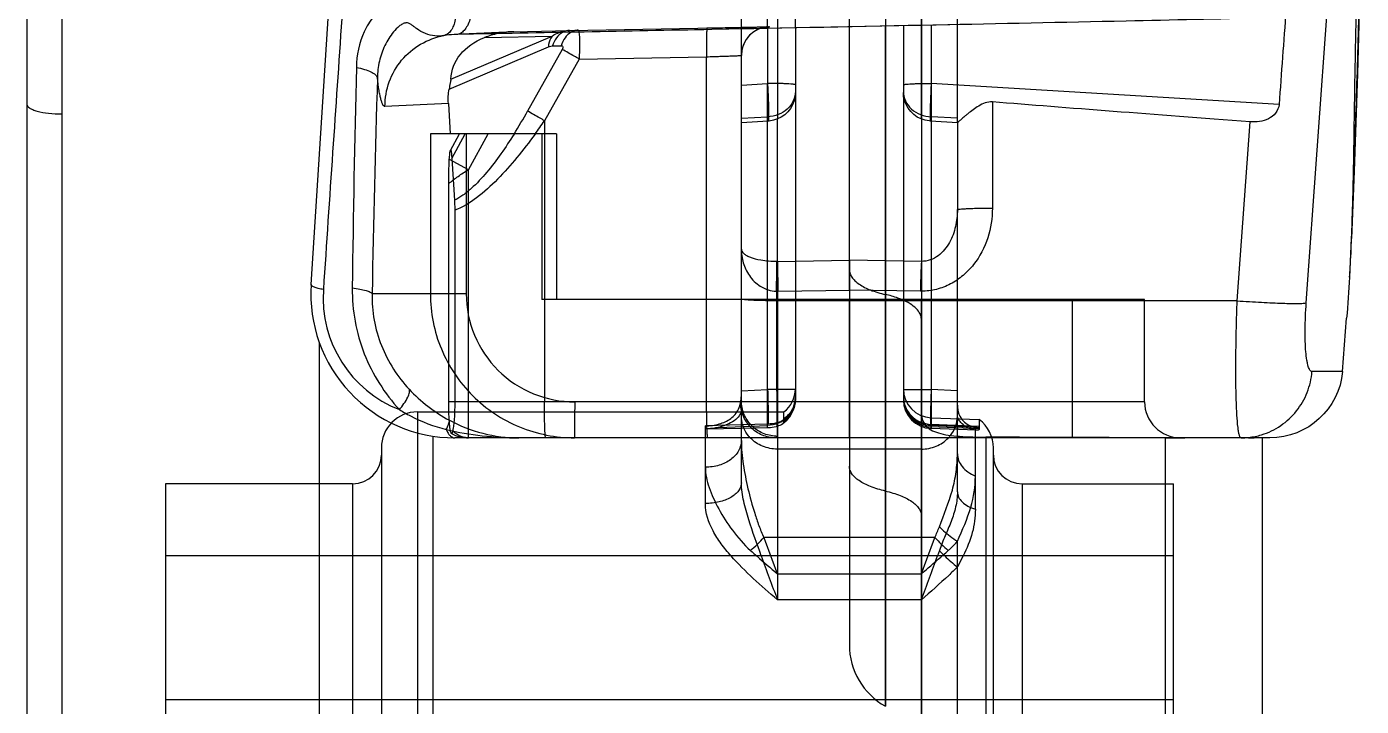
# Model space of a CAD drawing. Header units: millimetres. Extents: x 28656 to 29764, y -21384 to -20601.
# Drawn here: x 28886.02 to 28904.93, y -20864.31 to -20854.68 of the extents above; entities that cross this region are included whole.
import ezdxf

# ---------------------------------------------------------------- set-up
doc = ezdxf.new("R2010")
doc.units = ezdxf.units.MM
doc.header["$LTSCALE"] = 8
doc.layers.add('Cav-cor', color=30, linetype='Continuous')
doc.layers.add('dim', color=3, linetype='Continuous', lineweight=15)

# ---------------------------------------------------------------- blocks, each defined once
blk = doc.blocks.new('20160903.083130')
at = {"layer": 'Cav-cor', "color": 241}
for p, q in [((-3.2804, 16.7373), (-3.2804, 26.0334)), ((-3.4054, 25.9082), (-3.4054, 16.8625)), ((-0.4919, 19.723), (-0.4919, 24.5536)), ((-0.2369, 20.3292), (-0.2369, 23.4378)), ((-0.1094, 20.3161), (-0.1094, 23.0304)), ((-0.8744, 20.5544), (-0.8744, 22.7764)), ((-0.7816, 20.65), (-0.7816, 22.6751)), ((-0.6832, 20.652), (-0.6832, 22.6725)), ((1.1262, 19.6778), (1.2783, 21.7935)), ((-0.7469, 21.6635), (-0.7469, 20.3292)), ((-2.3983, 19.7429), (-2.3149, 21.0361)), ((-0.3644, 20.7708), (-0.3644, 18.2492)), ((-0.1364, 20.6629), (-1.8833, 20.6288)), ((-0.7888, 20.6558), (-0.781, 20.656)), ((-0.781, 20.656), (-0.7786, 20.6561)), ((-0.7781, 20.6561), (-0.7793, 20.656)), ((-0.7742, 20.6563), (-0.7742, 20.6564)), ((-0.3644, 19.7072), (-0.3644, 20.6583)), ((-0.3007, 20.6596), (-0.3007, 20.4237)), ((-0.2022, 20.6616), (-0.2022, 20.4553)), ((-1.9035, 20.4698), (-1.5442, 20.6232)), ((-1.6797, 20.6385), (-1.8918, 20.6285)), ((-1.8835, 20.6288), (-1.8918, 20.6285)), ((-1.7846, 20.6175), (-1.5442, 20.6232)), ((-1.6809, 20.6384), (-1.688, 20.6382)), ((-1.6809, 20.6384), (-1.4825, 20.6431)), ((-1.4832, 20.6431), (-0.8341, 20.6548)), ((-0.8341, 20.6548), (-0.7888, 20.6558)), ((-0.7816, 20.65), (-0.7816, 20.4553)), ((-0.6832, 20.652), (-0.6832, 20.4237)), ((-1.9096, 20.4351), (-1.5579, 20.5853)), ((-1.5087, 20.5759), (-1.6313, 20.3573)), ((-1.5434, 20.5879), (-1.5129, 20.5885)), ((-1.4494, 20.5417), (-1.5719, 20.3233)), ((-1.4494, 20.5417), (-0.9975, 20.5498)), ((-0.9975, 19.6897), (-0.9975, 20.5498)), ((-0.8744, 19.6897), (-0.8744, 20.5543)), ((-0.8744, 20.4497), (-0.7816, 20.4553)), ((-0.7816, 19.2436), (-0.7816, 20.4553)), ((-0.6832, 20.4237), (-0.6832, 19.3348)), ((-0.3007, 20.4237), (-0.3007, 19.3348)), ((1.03, 20.3809), (-0.2022, 20.4553)), ((-0.2022, 20.4553), (-0.2022, 19.2385)), ((-1.9122, 20.3843), (-2.1367, 20.3736)), ((-1.9122, 20.3843), (-1.9053, 20.2762)), ((0.0147, 20.3899), (0.0147, 20.0139)), ((-0.8744, 20.3317), (-0.7816, 20.3373)), ((-0.7469, 19.8251), (-0.7469, 20.3292)), ((-0.2369, 20.3292), (-0.2369, 19.6897)), ((-0.1094, 20.3317), (-0.2022, 20.3373)), ((-1.5719, 20.3233), (-1.5719, 20.2762)), ((-0.779, 20.3219), (-0.8743, 20.3161)), ((-0.1093, 20.3161), (-0.2048, 20.3219)), ((-0.1094, 20.3161), (-0.1094, 20.0078)), ((0.8816, 19.6854), (0.9272, 20.3192)), ((-1.5286, 20.2762), (-1.9759, 20.2762)), ((-1.9759, 20.2762), (-1.9759, 19.7101)), ((-1.9051, 20.2173), (-1.8728, 20.2766)), ((-1.8998, 20.1891), (-1.8524, 20.2762)), ((-1.8489, 20.2762), (-1.8489, 19.7101)), ((-1.8404, 20.1495), (-1.7714, 20.2762)), ((-1.5814, 20.2762), (-1.5814, 19.6897)), ((-1.5719, 20.2762), (-1.5719, 19.3276)), ((-1.5286, 20.2762), (-1.5286, 19.6897)), ((-1.8405, 20.1492), (-1.9086, 20.1863)), ((-1.8998, 20.1891), (-1.8904, 20.0413)), ((-1.8405, 19.2001), (-1.8404, 20.1495)), ((-1.9108, 19.3276), (-1.9108, 20.1006)), ((1.2917, 20.0777), (1.286, 19.9231)), ((-1.8895, 20.006), (-1.8895, 19.3276)), ((-0.1094, 19.0089), (-0.1094, 20.0078)), ((1.2853, 19.907), (1.2799, 19.7686)), ((1.286, 19.9231), (1.2853, 19.907)), ((1.2869, 19.9066), (1.2875, 19.9228)), ((-0.7469, 19.8251), (-0.4919, 19.8289)), ((-0.7469, 19.8251), (-0.7469, 18.6267)), ((-0.2369, 19.8251), (-0.4919, 19.8289)), ((-0.4919, 19.8289), (-0.4919, 19.723)), ((-0.7503, 19.7193), (-0.7503, 19.6897)), ((-0.7503, 19.7193), (-0.7436, 19.7193)), ((-0.7436, 19.7193), (-0.4919, 19.723)), ((-0.2403, 19.7193), (-0.4919, 19.723)), ((-0.4919, 19.723), (-0.4919, 19.6897)), ((-0.2369, 19.7193), (-0.2403, 19.7193)), ((-1.8489, 19.7101), (-2.182, 19.7101)), ((0.5536, 19.6897), (-1.5814, 19.6897)), ((-0.9975, 19.3276), (-0.9975, 19.6897)), ((-0.8744, 19.0408), (-0.8744, 19.6897)), ((-0.7503, 19.6897), (-0.7503, 19.6854)), ((0.5536, 19.6854), (-0.7503, 19.6854)), ((-0.4919, 19.6897), (-0.4919, 18.4671)), ((-0.4919, 19.2001), (-0.4919, 19.6854)), ((-0.3644, 19.7078), (-0.3644, 19.0115)), ((-0.3644, 19.689), (-0.3644, 19.7072)), ((-0.3644, 19.1996), (-0.3644, 19.689)), ((-0.2369, 17.4947), (-0.2369, 19.6897)), ((0.2986, 19.2001), (0.2986, 19.6897)), ((0.5536, 19.3276), (0.5536, 19.6897)), ((0.8816, 19.6854), (0.5536, 19.6854)), ((1.2544, 19.4352), (1.2693, 19.6235)), ((-2.3684, 16.9988), (-2.3684, 19.5352)), ((1.2544, 19.4352), (1.1466, 19.4352)), ((-0.8744, 19.367), (-0.7816, 19.3711)), ((-0.6832, 19.3711), (-0.7816, 19.3711)), ((-0.3007, 19.3711), (-0.2022, 19.3711)), ((-0.1094, 19.367), (-0.2022, 19.3711)), ((-2.0219, 19.2919), (-0.7237, 19.2919)), ((-2.0219, 19.2919), (-2.0219, 17.7619)), ((-1.4642, 19.3276), (-1.9108, 19.3276)), ((0.5536, 19.3276), (-1.4642, 19.3276)), ((-0.7237, 19.2581), (-0.7237, 19.2919)), ((-0.8744, 19.246), (-1.0019, 19.2422)), ((-1.0019, 18.9674), (-1.0019, 19.2422)), ((-0.9543, 19.2372), (-0.7816, 19.2436)), ((-0.7798, 19.2488), (-0.8744, 19.246)), ((-0.7814, 19.2364), (-0.7816, 19.2436)), ((-0.2033, 19.2438), (-0.2022, 19.2478)), ((-0.0391, 19.2363), (-0.2033, 19.2438)), ((-0.2025, 19.2329), (-0.2022, 19.2436)), ((-0.2022, 19.2385), (-0.2025, 19.2329)), ((-0.2022, 19.2713), (-0.0316, 19.2654)), ((-0.0316, 19.2403), (-0.2022, 19.2478)), ((-0.0791, 19.2391), (-0.2022, 19.2436)), ((-0.0316, 19.2322), (-0.2022, 19.2385)), ((-0.0316, 19.2654), (-0.0316, 19.2322)), ((-1.9669, 19.206), (-1.9669, 17.76)), ((0.9971, 19.2001), (-1.8893, 19.2001)), ((-1.0019, 19.2315), (-0.8744, 19.2343)), ((-0.8744, 19.2343), (-0.7814, 19.2364)), ((-0.3644, 18.7809), (-0.3644, 19.1996)), ((-0.0417, 19.2269), (-0.2025, 19.2329)), ((-0.0457, 19.2371), (-0.0391, 19.2363)), ((-0.0457, 18.9469), (-0.0457, 19.2371)), ((-0.0418, 19.2269), (-0.0457, 19.2272)), ((-0.0087, 19.2025), (-0.0087, 16.9039)), ((0.6273, 16.9595), (0.6273, 19.2002)), ((0.6273, 19.2002), (0.6812, 19.2001)), ((0.6812, 19.2001), (0.696, 19.2001)), ((0.9696, 19.2001), (0.9696, 19.2008)), ((0.9696, 19.2001), (0.9696, 17.9076)), ((-2.1494, 19.1644), (-2.1494, 17.8894)), ((-0.2369, 19.16), (-0.7469, 19.16)), ((0.0181, 17.8894), (0.0181, 19.1644)), ((-2.2514, 19.0369), (-2.9144, 19.0369)), ((-2.9144, 19.0368), (-2.9144, 18.0169)), ((-2.2514, 19.0369), (-2.2514, 18.0169)), ((-0.3644, 19.0115), (-0.3644, 18.2492)), ((-0.3644, 18.7812), (-0.3644, 19.0115)), ((0.1201, 19.0369), (0.6556, 19.0369)), ((0.1201, 19.0369), (0.1201, 18.0169)), ((0.6556, 18.0169), (0.6556, 19.0368)), ((-0.1892, 18.8468), (-0.7946, 18.8468)), ((-0.1094, 17.7619), (-0.1094, 18.8337)), ((0.6556, 18.7819), (-2.9144, 18.7819)), ((-0.3644, 18.2711), (-0.3644, 18.7812)), ((-0.3644, 18.2716), (-0.3644, 18.7809)), ((-0.1732, 18.8012), (-0.1801, 18.7818)), ((-0.0892, 18.7822), (-0.1094, 18.7426)), ((-0.7469, 18.7188), (-0.2369, 18.7188)), ((-0.2369, 18.6267), (-0.7469, 18.6267)), ((0.6556, 18.2719), (-2.9144, 18.2719)), ((-0.3644, 18.2492), (-0.3644, 18.2716)), ((-0.3644, 18.2492), (-0.3644, 18.2711))]:
    blk.add_line(p, q, dxfattribs=at)
for points in [[(1.3214, 20.8667), (1.3208, 20.862), (1.3191, 20.8454), (1.3177, 20.8286), (1.3167, 20.8122), (1.316, 20.7963), (1.3073, 20.4891)], [(-0.7793, 20.656), (-0.7806, 20.6559), (-0.7824, 20.6558), (-0.7848, 20.6555), (-0.7877, 20.6551), (-0.7908, 20.6546), (-0.7941, 20.6539), (-0.7976, 20.6531), (-0.8012, 20.6521), (-0.8048, 20.651), (-0.8085, 20.6497), (-0.809, 20.6495)], [(-0.7786, 20.6561), (-0.7781, 20.6561), (-0.7781, 20.6561)], [(-0.809, 20.6495), (-0.8121, 20.6482), (-0.8158, 20.6466), (-0.8195, 20.6448), (-0.8232, 20.6427), (-0.827, 20.6405), (-0.8307, 20.638), (-0.8344, 20.6353), (-0.8381, 20.6323), (-0.8418, 20.6291), (-0.8454, 20.6256), (-0.8488, 20.6219), (-0.8522, 20.6179), (-0.8553, 20.6137), (-0.8584, 20.6092), (-0.8612, 20.6045), (-0.8638, 20.5995), (-0.8662, 20.5943), (-0.8684, 20.5889), (-0.8702, 20.5833), (-0.8717, 20.5775), (-0.873, 20.5714), (-0.8738, 20.5652), (-0.8743, 20.5589), (-0.8744, 20.5543)], [(1.3073, 20.4891), (1.2958, 20.1447), (1.2869, 19.9066)], [(-0.6832, 20.4237), (-0.6843, 20.4087), (-0.6876, 20.394), (-0.693, 20.3799), (-0.7005, 20.3668), (-0.7098, 20.355), (-0.7207, 20.3446), (-0.733, 20.336), (-0.7465, 20.3293), (-0.7608, 20.3246), (-0.7757, 20.3221), (-0.779, 20.3219)], [(-0.2048, 20.3219), (-0.2088, 20.3222), (-0.2236, 20.3248), (-0.2378, 20.3295), (-0.2512, 20.3363), (-0.2635, 20.3449), (-0.2743, 20.3553), (-0.2835, 20.3671), (-0.2909, 20.3801), (-0.2963, 20.3941), (-0.2996, 20.4087), (-0.3007, 20.4237)]]:
    blk.add_lwpolyline(points, dxfattribs=at)
for centre, radius, start, end in [((-0.7724, 20.5543), 0.102, 90.9999, 179.9999), ((-1.8774, 20.3267), 0.3021, 92.7217, 99.5567), ((-1.6728, 20.3324), 0.3063, 102.0483, 111.3969), ((-1.6736, 20.3356), 0.303, 92.716, 102.0227), ((56.4988, 19.0351), 58.7553, 178.559922, 179.321617), ((50.2458, 18.8103), 52.4355, 178.18104, 179.01675), ((-3.3598, 21.3249), 1.9809, 328.0262, 330.7613), ((-3.2754, 21.4814), 2.0598, 324.1764, 325.7912), ((-1.8893, 19.7101), 0.51, 176.31, 270), ((-1.9303, 19.6961), 0.4255, 176.0782, 248.5908), ((-1.6457, 19.7514), 0.555, 223.0374, 241.769), ((-0.7852, 19.3348), 0.102, 301.3526, 0), ((-0.7852, 19.3457), 0.102, 303.1218, 0), ((-0.7852, 19.3733), 0.102, 307.0399, 359.9997), ((-0.7749, 19.3359), 0.0918, 359.3181, 359.9998), ((-0.1987, 19.3733), 0.102, 180.0003, 268), ((-0.1987, 19.3457), 0.102, 180, 267.42), ((-0.1987, 19.3348), 0.102, 180, 267.8695), ((-2.0219, 19.1644), 0.1275, 90, 180.0001), ((0.6811, 19.3276), 0.1275, 180, 270), ((-0.7644, 19.2774), 0.1101, 196.7598, 203.0392), ((-0.7299, 19.2581), 0.00622, 353.0575, 359.9791), ((-0.1987, 19.3448), 0.1064, 248.8137, 268.0551), ((-0.1094, 19.1644), 0.1275, 359.9999, 52.4044), ((-1.663, 20.3393), 1.1392, 256.9935, 270.0007), ((-1.8405, 19.3276), 0.1275, 241.5744, 269.9997), ((-0.785, 19.3895), 0.1532, 271.3546, 272.4612), ((-0.7469, 19.3321), 0.1265, 267.7043, 269.7798), ((-0.2275, 19.2825), 0.1196, 315.9004, 321.3423), ((0.8953, 19.4484), 0.2484, 270.0126, 276.1443), ((0.895, 19.4509), 0.2509, 276.1391, 286.8974), ((-2.2514, 19.1389), 0.102, 270, 359.997), ((0.1201, 19.1389), 0.102, 180.003, 270), ((-1.1398, 19.1593), 0.4656, 309.7048, 317.8424), ((13.5361, 24.116), 15.2687, 200.18763, 200.70018), ((-14.3386, 24.0484), 15.0752, 339.29653, 339.81566), ((0.1559, 19.1593), 0.4656, 222.1581, 230.2956), ((29.6262, 29.8292), 32.3732, 199.95312, 200.24555), ((-23.192, 27.1145), 24.474, 339.70774, 340.09455), ((0.2416, 19.1899), 0.5686, 225.8669, 231.8829), ((-0.2419, 18.4671), 0.25, 180, 240.6594)]:
    blk.add_arc(centre, radius, start, end, dxfattribs=at)
at = {"layer": 'Cav-cor', "color": 241, "extrusion": (0, 0, -1)}
for centre, major_axis, ratio, start_param, end_param in [((27.9572, 396.4371), (29.2023, 406.3681), 0.000625, 2.750693, 2.752862), ((-1.5627, 20.3889), (-0.3308, 0.1279), 0.649943, 6.075889, 6.899616), ((-1.6264, 20.3858), (-0.2817, 0.0573), 0.879184, 6.049873, 6.250743), ((13.3594, 19.6299), (-14.6056, 0.8886), 0.008704, 5.73011, 5.86407), ((0.9593, 19.6235), (0.1621, 1.9998), 0.154, 1.485718, 1.558316), ((0.9971, 19.4551), (-0.258, 0), 0.988202, 3.219609, 4.712389), ((0.8027, 19.7101), (-8.3264, 0), 0.061251, 4.733461, 4.809995)]:
    blk.add_ellipse(centre, major_axis=major_axis, ratio=ratio, start_param=start_param, end_param=end_param, dxfattribs=at)
at = {"layer": 'Cav-cor', "color": 241}
for points, knots in [([(1.2875, 19.9228), (1.2903, 19.9976), (1.2941, 20.1466), (1.2972, 20.3691), (1.3009, 20.5888), (1.3045, 20.7344), (1.3062, 20.8065)], [0, 0, 0, 0, 0.254005, 0.505957, 0.754986, 1, 1, 1, 1]), ([(-1.8943, 20.7896), (-1.9147, 20.7863), (-1.9558, 20.7805), (-2.0074, 20.7739), (-2.0485, 20.7678), (-2.0788, 20.761), (-2.1075, 20.7496), (-2.1425, 20.7286), (-2.18, 20.6926), (-2.2239, 20.6199), (-2.2369, 20.5549), (-2.238, 20.5117)], [0, 0, 0, 0, 0.124076, 0.248857, 0.31125, 0.373209, 0.434475, 0.49534, 0.617106, 0.74127, 1, 1, 1, 1]), ([(-1.8943, 20.7896), (-1.8889, 20.7716), (-1.8825, 20.7354), (-1.8843, 20.6909), (-1.8928, 20.6604), (-1.9016, 20.6428), (-1.9132, 20.6301), (-1.9229, 20.6256), (-1.9276, 20.6246)], [0, 0, 0, 0, 0.31049, 0.599062, 0.723263, 0.830137, 0.920631, 1, 1, 1, 1]), ([(-1.8289, 20.7954), (-1.8273, 20.7857), (-1.8252, 20.7661), (-1.8253, 20.7367), (-1.8285, 20.7083), (-1.8348, 20.6825), (-1.8437, 20.6605), (-1.8549, 20.6434), (-1.8681, 20.6319), (-1.8785, 20.6289), (-1.8833, 20.6288)], [0, 0, 0, 0, 0.154512, 0.311368, 0.463307, 0.6044, 0.729686, 0.836079, 0.924214, 1, 1, 1, 1]), ([(1.314, 20.7828), (1.3112, 20.6659), (1.3041, 20.4308), (1.296, 20.1958), (1.2917, 20.0777)], [0, 0, 0, 0, 0.497526, 1, 1, 1, 1]), ([(-2.2896, 20.6852), (-2.3003, 20.5273), (-2.3223, 20.2073), (-2.3439, 19.8873), (-2.3548, 19.7252)], [0, 0, 0, 0, 0.493449, 1, 1, 1, 1]), ([(-1.9276, 20.6246), (-1.9382, 20.623), (-1.9604, 20.6224), (-1.9942, 20.6304), (-2.0179, 20.6439), (-2.0332, 20.6556), (-2.0402, 20.6609), (-2.0461, 20.6652), (-2.0509, 20.6682), (-2.0564, 20.6702), (-2.0648, 20.6701), (-2.0753, 20.6659), (-2.0902, 20.6551), (-2.1069, 20.6381), (-2.1238, 20.6149), (-2.1425, 20.5809), (-2.1584, 20.534), (-2.163, 20.4945), (-2.1633, 20.4746)], [0, 0, 0, 0, 0.085318, 0.174312, 0.272227, 0.29912, 0.327228, 0.341974, 0.356983, 0.372055, 0.388021, 0.422786, 0.459369, 0.53432, 0.610249, 0.686842, 0.841897, 1, 1, 1, 1]), ([(0.9765, 20.6871), (0.8137, 20.6831), (0.4266, 20.6745), (-0.2252, 20.661), (-1.0157, 20.6453), (-1.582, 20.6345), (-1.8835, 20.6288)], [0, 0, 0, 0, 0.170774, 0.406005, 0.683785, 1, 1, 1, 1]), ([(-0.9957, 20.6518), (-0.9812, 20.652), (-0.9527, 20.6525), (-0.9115, 20.6533), (-0.8737, 20.654), (-0.8449, 20.6546), (-0.8246, 20.655), (-0.8118, 20.6553), (-0.8007, 20.6555), (-0.7916, 20.6557), (-0.7851, 20.6559), (-0.7809, 20.656), (-0.7786, 20.6561), (-0.7768, 20.6562), (-0.7753, 20.6561), (-0.7748, 20.6563), (-0.7742, 20.6562), (-0.7742, 20.6563)], [0, 0, 0, 0, 0.196875, 0.38521, 0.558093, 0.709147, 0.774712, 0.832811, 0.882905, 0.924534, 0.957316, 0.970291, 0.980948, 0.989263, 0.995217, 0.998797, 1, 1, 1, 1]), ([(-2.1367, 20.3736), (-2.1367, 20.4031), (-2.1264, 20.4625), (-2.0816, 20.5406), (-2.013, 20.5987), (-1.9565, 20.6195), (-1.9276, 20.6246)], [0, 0, 0, 0, 0.250451, 0.500607, 0.750421, 1, 1, 1, 1]), ([(-1.5442, 20.6232), (-1.5462, 20.6209), (-1.554, 20.6097), (-1.5572, 20.5958), (-1.5579, 20.5853)], [0, 0, 0, 0, 0.226375, 1, 1, 1, 1]), ([(-1.5081, 20.636), (-1.5164, 20.6312), (-1.5316, 20.6168), (-1.5403, 20.5981), (-1.5434, 20.5879)], [0, 0, 0, 0, 0.473751, 1, 1, 1, 1]), ([(-1.4776, 20.6366), (-1.486, 20.6318), (-1.5011, 20.6174), (-1.5098, 20.5987), (-1.5129, 20.5885)], [0, 0, 0, 0, 0.473784, 1, 1, 1, 1]), ([(-1.4827, 20.6431), (-1.4849, 20.6431), (-1.4937, 20.6423), (-1.5023, 20.6393), (-1.5081, 20.636)], [0, 0, 0, 0, 0.245846, 1, 1, 1, 1]), ([(-1.4523, 20.6438), (-1.4544, 20.6437), (-1.4633, 20.643), (-1.4718, 20.6399), (-1.4776, 20.6366)], [0, 0, 0, 0, 0.245834, 1, 1, 1, 1]), ([(-1.452, 20.6438), (-1.4513, 20.6438), (-1.4499, 20.6411), (-1.4498, 20.6391), (-1.4495, 20.6376)], [0, 0, 0, 0, 0.30324, 1, 1, 1, 1]), ([(-1.4495, 20.6376), (-1.4473, 20.6253), (-1.4481, 20.6033), (-1.4475, 20.5714), (-1.4488, 20.5519), (-1.4493, 20.5417)], [0, 0, 0, 0, 0.389832, 0.680162, 1, 1, 1, 1]), ([(-0.9967, 20.6471), (-0.9971, 20.6423), (-0.9976, 20.63), (-0.9981, 20.5975), (-0.9978, 20.5699), (-0.9975, 20.5498)], [0, 0, 0, 0, 0.147835, 0.379944, 1, 1, 1, 1]), ([(-0.9957, 20.6518), (-0.9958, 20.6518), (-0.9961, 20.6513), (-0.9964, 20.6498), (-0.9966, 20.6482), (-0.9967, 20.6471)], [0, 0, 0, 0, 0.082399, 0.272504, 1, 1, 1, 1]), ([(-1.5579, 20.5853), (-1.5567, 20.5858), (-1.552, 20.5873), (-1.547, 20.5878), (-1.5434, 20.5879)], [0, 0, 0, 0, 0.266842, 1, 1, 1, 1]), ([(-1.5129, 20.5885), (-1.5118, 20.5886), (-1.5094, 20.5883), (-1.5065, 20.5853), (-1.5065, 20.5805), (-1.5078, 20.5775), (-1.5087, 20.5759)], [0, 0, 0, 0, 0.205808, 0.410692, 0.675974, 1, 1, 1, 1]), ([(-1.4493, 20.5419), (-1.455, 20.5451), (-1.4749, 20.5563), (-1.4947, 20.5676), (-1.5087, 20.5759)], [0, 0, 0, 0, 0.287235, 1, 1, 1, 1]), ([(-0.9975, 20.5498), (-0.9894, 20.55), (-0.9736, 20.5506), (-0.9507, 20.5513), (-0.9297, 20.552), (-0.9137, 20.5526), (-0.9024, 20.553), (-0.8953, 20.5533), (-0.8892, 20.5535), (-0.8841, 20.5537), (-0.8801, 20.5539), (-0.8774, 20.554), (-0.8759, 20.5542), (-0.8751, 20.5542), (-0.8747, 20.5543), (-0.8744, 20.5542), (-0.8744, 20.5543)], [0, 0, 0, 0, 0.19682, 0.385112, 0.557969, 0.709017, 0.774587, 0.832695, 0.882801, 0.924446, 0.957245, 0.980894, 0.989219, 0.995183, 0.998775, 1, 1, 1, 1]), ([(-2.238, 20.5117), (-2.2283, 20.51), (-2.2107, 20.5061), (-2.1877, 20.4976), (-2.1714, 20.4879), (-2.1644, 20.4789), (-2.1633, 20.4746)], [0, 0, 0, 0, 0.341458, 0.627497, 0.845588, 1, 1, 1, 1]), ([(-2.1367, 20.3736), (-2.1398, 20.3735), (-2.1443, 20.3796), (-2.1478, 20.3881), (-2.1512, 20.3993), (-2.1545, 20.4135), (-2.1591, 20.4389), (-2.1617, 20.4597), (-2.1633, 20.4746)], [0, 0, 0, 0, 0.087009, 0.166639, 0.27425, 0.410969, 0.577462, 1, 1, 1, 1]), ([(-1.9035, 20.4698), (-1.9038, 20.4655), (-1.9063, 20.4539), (-1.9084, 20.4424), (-1.9096, 20.4351)], [0, 0, 0, 0, 0.367515, 1, 1, 1, 1]), ([(-0.7816, 20.4553), (-0.7812, 20.4468), (-0.7804, 20.43), (-0.7794, 20.4054), (-0.7786, 20.3827), (-0.7781, 20.3626), (-0.7779, 20.348), (-0.7779, 20.3383), (-0.778, 20.3326), (-0.7781, 20.3282), (-0.7783, 20.3248), (-0.7786, 20.3231), (-0.7788, 20.3219), (-0.779, 20.3219)], [0, 0, 0, 0, 0.191955, 0.37844, 0.551042, 0.70298, 0.828243, 0.879182, 0.921596, 0.955129, 0.979442, 0.994299, 1, 1, 1, 1]), ([(-0.6832, 20.4504), (-0.6832, 20.4506), (-0.684, 20.4511), (-0.6853, 20.4514), (-0.6877, 20.4519), (-0.6925, 20.4525), (-0.7007, 20.4532), (-0.7127, 20.4539), (-0.7274, 20.4545), (-0.7442, 20.455), (-0.7625, 20.4553), (-0.7752, 20.4553), (-0.7816, 20.4553)], [0, 0, 0, 0, 0.006753, 0.021751, 0.045713, 0.078636, 0.170421, 0.293679, 0.444117, 0.616368, 0.804321, 1, 1, 1, 1]), ([(-0.6832, 20.4268), (-0.6832, 20.4154), (-0.6885, 20.3917), (-0.7107, 20.3624), (-0.7433, 20.3427), (-0.7687, 20.3377), (-0.7816, 20.3373)], [0, 0, 0, 0, 0.23512, 0.47907, 0.735191, 1, 1, 1, 1]), ([(-0.3007, 20.4504), (-0.3007, 20.4506), (-0.2999, 20.4511), (-0.2985, 20.4514), (-0.2962, 20.4519), (-0.2913, 20.4525), (-0.2832, 20.4532), (-0.2711, 20.4539), (-0.2565, 20.4545), (-0.2396, 20.455), (-0.2213, 20.4553), (-0.2087, 20.4553), (-0.2022, 20.4553)], [0, 0, 0, 0, 0.006753, 0.021751, 0.045713, 0.078636, 0.170421, 0.293679, 0.444117, 0.616368, 0.804321, 1, 1, 1, 1]), ([(-0.3007, 20.4268), (-0.3007, 20.4154), (-0.2953, 20.3917), (-0.2731, 20.3624), (-0.2406, 20.3427), (-0.2151, 20.3377), (-0.2022, 20.3373)], [0, 0, 0, 0, 0.23512, 0.47907, 0.735191, 1, 1, 1, 1]), ([(-0.2022, 20.4553), (-0.2027, 20.4468), (-0.2034, 20.43), (-0.2044, 20.4054), (-0.2052, 20.3827), (-0.2057, 20.3626), (-0.2059, 20.348), (-0.2059, 20.3383), (-0.2059, 20.3326), (-0.2057, 20.3282), (-0.2055, 20.3248), (-0.2053, 20.3231), (-0.2051, 20.3219), (-0.2048, 20.3219)], [0, 0, 0, 0, 0.191955, 0.37844, 0.551042, 0.70298, 0.828243, 0.879182, 0.921596, 0.955129, 0.979442, 0.994299, 1, 1, 1, 1]), ([(-3.4054, 20.3817), (-3.4054, 20.3763), (-3.3969, 20.3681), (-3.3835, 20.3619), (-3.3609, 20.3544), (-3.3261, 20.3488), (-3.2964, 20.3472), (-3.2804, 20.3472)], [0, 0, 0, 0, 0.120746, 0.217177, 0.338828, 0.644679, 1, 1, 1, 1]), ([(0.0147, 20.3899), (0.0061, 20.3906), (-0.0113, 20.3874), (-0.0338, 20.3759), (-0.0535, 20.3623), (-0.0684, 20.3509), (-0.0793, 20.3421), (-0.0865, 20.3361), (-0.0929, 20.3306), (-0.0984, 20.3259), (-0.1028, 20.3219), (-0.1058, 20.3192), (-0.1077, 20.3176), (-0.1085, 20.3168), (-0.1091, 20.3164), (-0.1093, 20.3161), (-0.1094, 20.3161)], [0, 0, 0, 0, 0.176837, 0.348606, 0.511635, 0.6626, 0.731865, 0.795736, 0.853193, 0.903042, 0.943877, 0.974303, 0.985267, 0.993268, 0.99821, 1, 1, 1, 1]), ([(1.03, 20.3809), (1.0292, 20.3699), (1.0201, 20.3482), (0.9927, 20.3282), (0.9606, 20.3191), (0.9383, 20.3184), (0.9272, 20.3192)], [0, 0, 0, 0, 0.250704, 0.497744, 0.746962, 1, 1, 1, 1]), ([(-1.5719, 20.3233), (-1.5776, 20.3265), (-1.5975, 20.3378), (-1.6173, 20.3491), (-1.6313, 20.3573)], [0, 0, 0, 0, 0.287235, 1, 1, 1, 1]), ([(-0.779, 20.3219), (-0.7791, 20.3219), (-0.7794, 20.3223), (-0.7797, 20.3235), (-0.7803, 20.3264), (-0.7809, 20.3312), (-0.7814, 20.3351), (-0.7816, 20.3373)], [0, 0, 0, 0, 0.021862, 0.071428, 0.262467, 0.573913, 1, 1, 1, 1]), ([(-0.2048, 20.3219), (-0.2047, 20.3219), (-0.2045, 20.3223), (-0.2041, 20.3235), (-0.2035, 20.3264), (-0.2029, 20.3312), (-0.2025, 20.3351), (-0.2022, 20.3373)], [0, 0, 0, 0, 0.021862, 0.071428, 0.262467, 0.573913, 1, 1, 1, 1]), ([(-1.6794, 20.276), (-1.6943, 20.2523), (-1.7248, 20.206), (-1.7744, 20.1406), (-1.8198, 20.0915), (-1.8592, 20.0592), (-1.8799, 20.0464), (-1.8904, 20.0413)], [0, 0, 0, 0, 0.262713, 0.521752, 0.771776, 0.890082, 1, 1, 1, 1]), ([(-1.6052, 20.2758), (-1.6257, 20.2475), (-1.6678, 20.1923), (-1.7358, 20.1157), (-1.8076, 20.0502), (-1.8617, 20.0165), (-1.8895, 20.006)], [0, 0, 0, 0, 0.264645, 0.525123, 0.775052, 1, 1, 1, 1]), ([(-1.9108, 20.1006), (-1.9108, 20.1081), (-1.9106, 20.1366), (-1.91, 20.1651), (-1.9087, 20.186)], [0, 0, 0, 0, 0.262877, 1, 1, 1, 1]), ([(-1.9087, 20.186), (-1.9084, 20.1896), (-1.9079, 20.1964), (-1.9071, 20.2057), (-1.906, 20.2127), (-1.9054, 20.2168), (-1.9047, 20.218)], [0, 0, 0, 0, 0.334392, 0.62936, 0.863568, 1, 1, 1, 1]), ([(-1.9047, 20.218), (-1.9045, 20.2183), (-1.9038, 20.219), (-1.9029, 20.2171), (-1.9024, 20.215), (-1.9018, 20.2112), (-1.9012, 20.2067), (-1.9007, 20.2013), (-1.9002, 20.1954), (-1.8999, 20.1913), (-1.8998, 20.1891)], [0, 0, 0, 0, 0.029699, 0.067435, 0.148458, 0.269449, 0.42185, 0.597745, 0.792024, 1, 1, 1, 1]), ([(-1.9108, 20.1005), (-1.9002, 20.1096), (-1.8774, 20.1268), (-1.8534, 20.1424), (-1.8404, 20.1493)], [0, 0, 0, 0, 0.48564, 1, 1, 1, 1]), ([(-1.8904, 20.0413), (-1.8903, 20.0386), (-1.8897, 20.0269), (-1.8895, 20.0151), (-1.8895, 20.006)], [0, 0, 0, 0, 0.228455, 1, 1, 1, 1]), ([(0.0147, 20.0139), (0.0147, 19.9783), (0.0038, 19.9065), (-0.0382, 19.8256), (-0.0879, 19.7737), (-0.1326, 19.7433), (-0.1831, 19.7238), (-0.219, 19.7193), (-0.2369, 19.7193)], [0, 0, 0, 0, 0.249653, 0.499124, 0.624383, 0.749599, 0.874837, 1, 1, 1, 1]), ([(-0.1094, 20.0078), (-0.1094, 19.9879), (-0.1138, 19.9477), (-0.1311, 19.8999), (-0.154, 19.8658), (-0.1765, 19.8438), (-0.2046, 19.8283), (-0.2262, 19.8248), (-0.2369, 19.8251)], [0, 0, 0, 0, 0.242856, 0.488262, 0.613217, 0.740152, 0.869384, 1, 1, 1, 1]), ([(-0.1094, 20.0078), (-0.1094, 20.008), (-0.1084, 20.0086), (-0.1067, 20.009), (-0.1037, 20.0096), (-0.0976, 20.0104), (-0.0873, 20.0113), (-0.0721, 20.0122), (-0.0536, 20.0129), (-0.0324, 20.0135), (-0.0093, 20.0138), (0.0066, 20.0139), (0.0147, 20.0139)], [0, 0, 0, 0, 0.006751, 0.021775, 0.045786, 0.078775, 0.170733, 0.294168, 0.444733, 0.616993, 0.804768, 1, 1, 1, 1]), ([(1.2799, 19.7686), (1.2807, 19.7801), (1.2836, 19.8261), (1.2856, 19.8721), (1.2869, 19.9066)], [0, 0, 0, 0, 0.250664, 1, 1, 1, 1]), ([(-0.8744, 19.8685), (-0.8744, 19.8523), (-0.8698, 19.8191), (-0.848, 19.7721), (-0.8084, 19.7323), (-0.7702, 19.7199), (-0.7503, 19.7193)], [0, 0, 0, 0, 0.228584, 0.464775, 0.718954, 1, 1, 1, 1]), ([(-0.8744, 19.8685), (-0.8744, 19.866), (-0.8729, 19.8606), (-0.8671, 19.8533), (-0.8577, 19.8465), (-0.8374, 19.8368), (-0.81, 19.8301), (-0.7769, 19.8258), (-0.7573, 19.8252), (-0.7469, 19.8252)], [0, 0, 0, 0, 0.051423, 0.113659, 0.193165, 0.295563, 0.587094, 0.781832, 1, 1, 1, 1]), ([(-0.7503, 19.7193), (-0.7499, 19.73), (-0.7491, 19.7652), (-0.7488, 19.8005), (-0.7484, 19.8251)], [0, 0, 0, 0, 0.30261, 1, 1, 1, 1]), ([(-0.7436, 19.7193), (-0.7439, 19.7399), (-0.7447, 19.7751), (-0.746, 19.8104), (-0.7469, 19.8251)], [0, 0, 0, 0, 0.58188, 1, 1, 1, 1]), ([(-0.2369, 19.8251), (-0.2379, 19.8104), (-0.2391, 19.7751), (-0.2399, 19.7399), (-0.2403, 19.7193)], [0, 0, 0, 0, 0.41812, 1, 1, 1, 1]), ([(-0.4919, 19.7955), (-0.4919, 19.7911), (-0.4903, 19.7816), (-0.4834, 19.7683), (-0.4723, 19.7557), (-0.4509, 19.7388), (-0.4147, 19.7212), (-0.3823, 19.7118), (-0.3644, 19.7078)], [0, 0, 0, 0, 0.081938, 0.170729, 0.271446, 0.386923, 0.664654, 1, 1, 1, 1]), ([(-2.3548, 19.7252), (-2.3609, 19.7262), (-2.3717, 19.7284), (-2.384, 19.732), (-2.3916, 19.7354), (-2.3958, 19.7381), (-2.3984, 19.741), (-2.3983, 19.7429)], [0, 0, 0, 0, 0.379221, 0.680854, 0.796026, 0.886134, 1, 1, 1, 1]), ([(-2.2524, 19.7308), (-2.2529, 19.6913), (-2.2462, 19.6118), (-2.2134, 19.4969), (-2.1597, 19.3911), (-2.1118, 19.3286), (-2.0856, 19.3)], [0, 0, 0, 0, 0.250511, 0.503147, 0.754051, 1, 1, 1, 1]), ([(-2.2524, 19.7308), (-2.2434, 19.7298), (-2.227, 19.7275), (-2.2057, 19.7229), (-2.1919, 19.7181), (-2.1847, 19.7137), (-2.1825, 19.7113), (-2.182, 19.7101)], [0, 0, 0, 0, 0.365423, 0.662426, 0.874392, 0.947109, 1, 1, 1, 1]), ([(-2.182, 19.7101), (-2.1827, 19.6791), (-2.1778, 19.6163), (-2.1521, 19.5259), (-2.1096, 19.4431), (-2.0719, 19.3946), (-2.0514, 19.3726)], [0, 0, 0, 0, 0.251092, 0.505517, 0.756804, 1, 1, 1, 1]), ([(-1.9759, 19.7101), (-1.9759, 19.6437), (-1.9492, 19.5094), (-1.8353, 19.3399), (-1.6655, 19.2265), (-1.5312, 19.2001), (-1.4648, 19.2001)], [0, 0, 0, 0, 0.250027, 0.500028, 0.750013, 1, 1, 1, 1]), ([(-1.8489, 19.7101), (-1.8489, 19.6602), (-1.8288, 19.5593), (-1.7429, 19.432), (-1.615, 19.3471), (-1.5141, 19.3275), (-1.4642, 19.3276)], [0, 0, 0, 0, 0.249992, 0.499978, 0.749978, 1, 1, 1, 1]), ([(-0.8682, 19.6896), (-0.8698, 19.6899), (-0.8718, 19.6902), (-0.8738, 19.6909), (-0.8744, 19.6913), (-0.8744, 19.6915)], [0, 0, 0, 0, 0.71483, 0.906211, 1, 1, 1, 1]), ([(-0.7503, 19.6854), (-0.7631, 19.6854), (-0.7874, 19.6856), (-0.8208, 19.6864), (-0.8474, 19.6876), (-0.8624, 19.6888), (-0.8682, 19.6896)], [0, 0, 0, 0, 0.325506, 0.618246, 0.85007, 1, 1, 1, 1]), ([(-0.7503, 19.6854), (-0.7502, 19.6286), (-0.7501, 19.5228), (-0.7496, 19.397), (-0.749, 19.3121), (-0.7486, 19.2648), (-0.7481, 19.2306), (-0.7477, 19.2124), (-0.7474, 19.2056)], [0, 0, 0, 0, 0.354701, 0.661964, 0.786219, 0.885783, 0.957759, 1, 1, 1, 1]), ([(-0.3067, 19.6898), (-0.311, 19.6916), (-0.3298, 19.6989), (-0.3493, 19.7044), (-0.3644, 19.7078)], [0, 0, 0, 0, 0.233452, 1, 1, 1, 1]), ([(-0.2369, 19.62), (-0.2369, 19.6266), (-0.2407, 19.6409), (-0.2555, 19.6596), (-0.2781, 19.6765), (-0.2965, 19.6855), (-0.3067, 19.6898)], [0, 0, 0, 0, 0.189874, 0.410534, 0.679104, 1, 1, 1, 1]), ([(0.8953, 19.2001), (0.8941, 19.2001), (0.8922, 19.2022), (0.8907, 19.2055), (0.8886, 19.2116), (0.8865, 19.222), (0.8831, 19.2458), (0.8801, 19.2858), (0.8778, 19.345), (0.8767, 19.4173), (0.877, 19.5003), (0.8786, 19.5908), (0.8805, 19.6534), (0.8816, 19.6854)], [0, 0, 0, 0, 0.007801, 0.01437, 0.023043, 0.046962, 0.079689, 0.170745, 0.293404, 0.443429, 0.615437, 0.803266, 1, 1, 1, 1]), ([(0.8816, 19.6854), (0.9103, 19.6833), (0.9522, 19.6807), (1.0059, 19.6781), (1.041, 19.6767), (1.0712, 19.676), (1.0955, 19.6758), (1.1132, 19.6764), (1.1227, 19.6771), (1.1262, 19.6778)], [0, 0, 0, 0, 0.352101, 0.5136, 0.658689, 0.783143, 0.883394, 0.956328, 1, 1, 1, 1]), ([(1.1466, 19.4352), (1.1438, 19.4352), (1.1394, 19.4391), (1.1359, 19.4458), (1.133, 19.4537), (1.1305, 19.4637), (1.1272, 19.481), (1.1243, 19.5072), (1.1224, 19.5434), (1.1221, 19.585), (1.1232, 19.6305), (1.125, 19.6618), (1.1262, 19.6778)], [0, 0, 0, 0, 0.033741, 0.059743, 0.093318, 0.134742, 0.18397, 0.304706, 0.452163, 0.621355, 0.806263, 1, 1, 1, 1]), ([(0.968, 19.2109), (0.992, 19.2182), (1.0383, 19.2404), (1.0946, 19.2928), (1.1331, 19.3595), (1.1446, 19.4099), (1.1466, 19.4352)], [0, 0, 0, 0, 0.248817, 0.498441, 0.74892, 1, 1, 1, 1]), ([(-2.0856, 19.3), (-2.0742, 19.3136), (-2.0598, 19.333), (-2.0495, 19.3586), (-2.0495, 19.3692), (-2.0514, 19.3726)], [0, 0, 0, 0, 0.644571, 0.858851, 1, 1, 1, 1]), ([(-1.0019, 19.2422), (-0.9853, 19.2427), (-0.9538, 19.2465), (-0.9174, 19.2624), (-0.8957, 19.2828), (-0.8789, 19.3089), (-0.8744, 19.333), (-0.8744, 19.3491)], [0, 0, 0, 0, 0.267377, 0.506185, 0.622414, 0.741959, 1, 1, 1, 1]), ([(-0.7816, 19.3711), (-0.7811, 19.3577), (-0.7803, 19.3322), (-0.7795, 19.2973), (-0.7793, 19.2699), (-0.7794, 19.2546), (-0.7798, 19.2488)], [0, 0, 0, 0, 0.329743, 0.625465, 0.856786, 1, 1, 1, 1]), ([(-0.6832, 19.3369), (-0.6832, 19.325), (-0.6884, 19.3006), (-0.7105, 19.27), (-0.7431, 19.2494), (-0.7687, 19.2441), (-0.7816, 19.2436)], [0, 0, 0, 0, 0.239913, 0.485755, 0.739882, 1, 1, 1, 1]), ([(-0.6832, 19.3465), (-0.6832, 19.3314), (-0.6906, 19.3005), (-0.7114, 19.2766), (-0.7237, 19.2676)], [0, 0, 0, 0, 0.497086, 1, 1, 1, 1]), ([(-0.6832, 19.3348), (-0.6833, 19.3201), (-0.691, 19.29), (-0.7116, 19.2669), (-0.7237, 19.2581)], [0, 0, 0, 0, 0.495918, 1, 1, 1, 1]), ([(-0.3007, 19.3465), (-0.3007, 19.3339), (-0.2955, 19.3083), (-0.2737, 19.276), (-0.241, 19.2539), (-0.2152, 19.2482), (-0.2022, 19.2478)], [0, 0, 0, 0, 0.24635, 0.494817, 0.746299, 1, 1, 1, 1]), ([(-0.3007, 19.3369), (-0.3007, 19.325), (-0.2954, 19.3006), (-0.2734, 19.27), (-0.2408, 19.2494), (-0.2151, 19.2441), (-0.2022, 19.2436)], [0, 0, 0, 0, 0.239913, 0.485755, 0.739882, 1, 1, 1, 1]), ([(-0.3007, 19.3359), (-0.3007, 19.3263), (-0.2976, 19.3069), (-0.2844, 19.2806), (-0.2638, 19.2591), (-0.2464, 19.2492), (-0.2371, 19.2456)], [0, 0, 0, 0, 0.246087, 0.494402, 0.74546, 1, 1, 1, 1]), ([(-0.2022, 19.3711), (-0.2025, 19.3629), (-0.2031, 19.3466), (-0.2037, 19.3231), (-0.2042, 19.3013), (-0.2044, 19.2823), (-0.2045, 19.2684), (-0.2044, 19.2592), (-0.2043, 19.2539), (-0.2041, 19.2497), (-0.2039, 19.2465), (-0.2037, 19.245), (-0.2035, 19.2438), (-0.2033, 19.2438)], [0, 0, 0, 0, 0.194521, 0.382172, 0.554817, 0.706064, 0.830284, 0.88076, 0.92273, 0.955846, 0.979844, 0.9945, 1, 1, 1, 1]), ([(-2.0856, 19.3), (-2.0729, 19.292), (-2.0205, 19.2621), (-1.9633, 19.2405), (-1.9194, 19.2293)], [0, 0, 0, 0, 0.24882, 1, 1, 1, 1]), ([(-1.9012, 19.2154), (-1.9016, 19.2157), (-1.9024, 19.2167), (-1.9038, 19.22), (-1.9052, 19.2266), (-1.9068, 19.2372), (-1.9082, 19.251), (-1.9093, 19.2676), (-1.9105, 19.2934), (-1.9108, 19.3137), (-1.9108, 19.3276)], [0, 0, 0, 0, 0.012345, 0.032071, 0.095799, 0.191199, 0.315388, 0.463942, 0.631661, 1, 1, 1, 1]), ([(-1.8895, 19.3276), (-1.8895, 19.3207), (-1.8897, 19.2964), (-1.8908, 19.272), (-1.8925, 19.2546)], [0, 0, 0, 0, 0.281059, 1, 1, 1, 1]), ([(-1.5675, 19.2001), (-1.5677, 19.2001), (-1.5681, 19.2012), (-1.5684, 19.2028), (-1.5688, 19.206), (-1.5692, 19.2101), (-1.5696, 19.2155), (-1.5701, 19.2247), (-1.5707, 19.2386), (-1.5712, 19.2576), (-1.5716, 19.2794), (-1.5719, 19.303), (-1.5719, 19.3193), (-1.5719, 19.3276)], [0, 0, 0, 0, 0.005912, 0.020695, 0.04469, 0.077803, 0.119822, 0.170283, 0.294395, 0.44558, 0.618174, 0.805754, 1, 1, 1, 1]), ([(-1.4645, 19.3276), (-1.4646, 19.3193), (-1.4648, 19.303), (-1.4649, 19.2794), (-1.4648, 19.2576), (-1.4648, 19.241), (-1.4648, 19.2293), (-1.4648, 19.2219), (-1.4648, 19.2155), (-1.4648, 19.2101), (-1.4648, 19.206), (-1.4648, 19.2031), (-1.4648, 19.2016), (-1.4648, 19.2007), (-1.4649, 19.2004), (-1.4648, 19.2001), (-1.4648, 19.2001)], [0, 0, 0, 0, 0.194925, 0.382726, 0.55558, 0.707072, 0.772997, 0.831465, 0.881901, 0.923867, 0.956937, 0.98076, 0.989149, 0.995164, 0.998787, 1, 1, 1, 1]), ([(-0.993, 19.2001), (-0.9933, 19.2001), (-0.9936, 19.2012), (-0.994, 19.2028), (-0.9944, 19.206), (-0.9948, 19.2101), (-0.9952, 19.2155), (-0.9957, 19.2247), (-0.9962, 19.2386), (-0.9968, 19.2576), (-0.9972, 19.2794), (-0.9974, 19.303), (-0.9975, 19.3193), (-0.9975, 19.3276)], [0, 0, 0, 0, 0.005912, 0.020695, 0.04469, 0.077803, 0.119822, 0.170283, 0.294395, 0.44558, 0.618174, 0.805754, 1, 1, 1, 1]), ([(-0.8744, 19.3006), (-0.8744, 19.2943), (-0.8788, 19.2804), (-0.8953, 19.2627), (-0.9211, 19.2472), (-0.9423, 19.2401), (-0.9543, 19.2372)], [0, 0, 0, 0, 0.172939, 0.384904, 0.65696, 1, 1, 1, 1]), ([(-0.8744, 19.3317), (-0.8744, 19.3307), (-0.8746, 19.3284), (-0.8767, 19.3276), (-0.8776, 19.3276)], [0, 0, 0, 0, 0.552389, 1, 1, 1, 1]), ([(-0.7533, 19.2001), (-0.7694, 19.2001), (-0.8023, 19.2068), (-0.8436, 19.2353), (-0.8712, 19.2776), (-0.8776, 19.311), (-0.8776, 19.3276)], [0, 0, 0, 0, 0.247088, 0.495891, 0.747102, 1, 1, 1, 1]), ([(-0.752, 19.2057), (-0.7681, 19.2064), (-0.8005, 19.2138), (-0.841, 19.2421), (-0.8681, 19.2834), (-0.8744, 19.3157), (-0.8744, 19.3317)], [0, 0, 0, 0, 0.251377, 0.501813, 0.751275, 1, 1, 1, 1]), ([(-0.2369, 19.2924), (-0.2369, 19.2837), (-0.2352, 19.2669), (-0.2238, 19.2439), (-0.2031, 19.2268), (-0.1749, 19.2158), (-0.1402, 19.2089), (-0.0841, 19.2035), (-0.0396, 19.2027), (-0.0087, 19.2025)], [0, 0, 0, 0, 0.095178, 0.182566, 0.274417, 0.382506, 0.51178, 0.661042, 1, 1, 1, 1]), ([(-0.1094, 19.316), (-0.1094, 19.3051), (-0.1063, 19.2845), (-0.0869, 19.2525), (-0.0618, 19.2398), (-0.0457, 19.2371)], [0, 0, 0, 0, 0.297105, 0.553545, 1, 1, 1, 1]), ([(-1.9194, 19.2293), (-1.9175, 19.2336), (-1.9143, 19.2411), (-1.9105, 19.251), (-1.9085, 19.2574), (-1.908, 19.2608), (-1.908, 19.2621), (-1.9083, 19.2624)], [0, 0, 0, 0, 0.398122, 0.701994, 0.902698, 0.963592, 1, 1, 1, 1]), ([(-1.9083, 19.2624), (-1.8708, 19.2423), (-1.7909, 19.2108), (-1.7055, 19.2001), (-1.663, 19.2001)], [0, 0, 0, 0, 0.499966, 1, 1, 1, 1]), ([(-1.8925, 19.2546), (-1.8928, 19.2515), (-1.8939, 19.2414), (-1.8953, 19.2313), (-1.8968, 19.2244)], [0, 0, 0, 0, 0.300695, 1, 1, 1, 1]), ([(-0.7294, 19.2602), (-0.732, 19.2585), (-0.7386, 19.2555), (-0.7553, 19.2507), (-0.7696, 19.2491), (-0.7798, 19.2488)], [0, 0, 0, 0, 0.179029, 0.413705, 1, 1, 1, 1]), ([(-0.7785, 19.2365), (-0.7694, 19.2369), (-0.7534, 19.2389), (-0.738, 19.2441), (-0.7321, 19.2477)], [0, 0, 0, 0, 0.56895, 1, 1, 1, 1]), ([(-0.7321, 19.2477), (-0.7309, 19.2484), (-0.7274, 19.2508), (-0.7241, 19.2544), (-0.7238, 19.2573)], [0, 0, 0, 0, 0.32214, 1, 1, 1, 1]), ([(-0.7237, 19.2676), (-0.7237, 19.267), (-0.7245, 19.2638), (-0.7273, 19.2616), (-0.7294, 19.2602)], [0, 0, 0, 0, 0.191707, 1, 1, 1, 1]), ([(-0.134, 19.2078), (-0.1262, 19.2176), (-0.1138, 19.2395), (-0.1094, 19.2645), (-0.1094, 19.2767)], [0, 0, 0, 0, 0.504637, 1, 1, 1, 1]), ([(-0.0791, 19.2391), (-0.0838, 19.2422), (-0.0921, 19.2487), (-0.1044, 19.2624), (-0.1094, 19.2753), (-0.1094, 19.2833)], [0, 0, 0, 0, 0.304581, 0.566758, 1, 1, 1, 1]), ([(-0.0457, 19.2272), (-0.0485, 19.2275), (-0.0603, 19.2294), (-0.0716, 19.2341), (-0.0791, 19.2391)], [0, 0, 0, 0, 0.243005, 1, 1, 1, 1]), ([(-0.0391, 19.2363), (-0.038, 19.2363), (-0.0361, 19.2363), (-0.0335, 19.2369), (-0.0319, 19.2383), (-0.0316, 19.2397), (-0.0316, 19.2403)], [0, 0, 0, 0, 0.343005, 0.597039, 0.795557, 1, 1, 1, 1]), ([(-1.9194, 19.2293), (-1.9177, 19.225), (-1.914, 19.2173), (-1.9068, 19.2078), (-1.8986, 19.2016), (-1.8923, 19.2001), (-1.8893, 19.2001)], [0, 0, 0, 0, 0.309608, 0.576039, 0.801324, 1, 1, 1, 1]), ([(-1.8968, 19.2244), (-1.8971, 19.2229), (-1.8976, 19.2204), (-1.8987, 19.2175), (-1.8997, 19.2155), (-1.9009, 19.2153), (-1.9012, 19.2154)], [0, 0, 0, 0, 0.417879, 0.713892, 0.892922, 1, 1, 1, 1]), ([(-1.8823, 19.2129), (-1.8862, 19.2154), (-1.8911, 19.2191), (-1.8956, 19.2233), (-1.8968, 19.2244)], [0, 0, 0, 0, 0.74624, 1, 1, 1, 1]), ([(-1.8405, 19.2001), (-1.844, 19.2001), (-1.8586, 19.2013), (-1.8729, 19.2068), (-1.8823, 19.2129)], [0, 0, 0, 0, 0.236073, 1, 1, 1, 1]), ([(-0.9543, 19.2372), (-0.9581, 19.2363), (-0.9737, 19.2331), (-0.9898, 19.2318), (-1.0019, 19.2315)], [0, 0, 0, 0, 0.23961, 1, 1, 1, 1]), ([(-0.8423, 19.1993), (-0.8448, 19.2018), (-0.8541, 19.2124), (-0.8616, 19.2246), (-0.8657, 19.2343)], [0, 0, 0, 0, 0.253101, 1, 1, 1, 1]), ([(-0.7469, 19.16), (-0.7647, 19.16), (-0.8001, 19.1668), (-0.8302, 19.1869), (-0.8423, 19.1993)], [0, 0, 0, 0, 0.506498, 1, 1, 1, 1]), ([(-0.7474, 19.2056), (-0.7473, 19.2042), (-0.7481, 19.2006), (-0.7517, 19.2001), (-0.7533, 19.2001)], [0, 0, 0, 0, 0.481199, 1, 1, 1, 1]), ([(-0.2369, 19.16), (-0.2192, 19.16), (-0.1837, 19.1668), (-0.1536, 19.1869), (-0.1415, 19.1993)], [0, 0, 0, 0, 0.506498, 1, 1, 1, 1]), ([(-0.0316, 19.2322), (-0.0316, 19.2314), (-0.032, 19.2295), (-0.0343, 19.2276), (-0.0377, 19.2269), (-0.0403, 19.2268), (-0.0417, 19.2269)], [0, 0, 0, 0, 0.203333, 0.402008, 0.657496, 1, 1, 1, 1]), ([(0.9222, 19.2001), (0.9265, 19.2001), (0.9397, 19.2002), (0.9529, 19.2009), (0.9618, 19.2011)], [0, 0, 0, 0, 0.326, 1, 1, 1, 1]), ([(0.9618, 19.2011), (0.963, 19.2011), (0.9648, 19.2011), (0.9674, 19.2011), (0.9686, 19.201), (0.9696, 19.2009), (0.9696, 19.2008)], [0, 0, 0, 0, 0.434265, 0.745309, 0.932924, 1, 1, 1, 1]), ([(-0.8744, 19.1906), (-0.8744, 19.178), (-0.882, 19.1514), (-0.9115, 19.1203), (-0.9534, 19.1003), (-0.9855, 19.0958), (-1.0019, 19.0958)], [0, 0, 0, 0, 0.215335, 0.452417, 0.717225, 1, 1, 1, 1]), ([(-0.8744, 19.1906), (-0.8744, 19.1624), (-0.8689, 19.1049), (-0.8519, 19.0189), (-0.8322, 18.9467), (-0.8128, 18.8892), (-0.8012, 18.8607), (-0.7946, 18.8468)], [0, 0, 0, 0, 0.237968, 0.486143, 0.740877, 0.869995, 1, 1, 1, 1]), ([(-0.1732, 18.8849), (-0.1568, 18.9279), (-0.131, 18.991), (-0.1124, 19.0788), (-0.1094, 19.1223), (-0.1094, 19.1439)], [0, 0, 0, 0, 0.514349, 0.758746, 1, 1, 1, 1]), ([(-0.1094, 19.1439), (-0.1094, 19.1358), (-0.1063, 19.1192), (-0.0929, 19.0966), (-0.0721, 19.0776), (-0.0549, 19.0683), (-0.0457, 19.0645)], [0, 0, 0, 0, 0.224129, 0.461426, 0.71975, 1, 1, 1, 1]), ([(-0.3644, 19.0115), (-0.3823, 19.0156), (-0.4147, 19.025), (-0.4509, 19.0426), (-0.4723, 19.0594), (-0.4834, 19.072), (-0.4903, 19.0854), (-0.4919, 19.0948), (-0.4919, 19.0993)], [0, 0, 0, 0, 0.335345, 0.613076, 0.728553, 0.829269, 0.918063, 1, 1, 1, 1]), ([(-1.0019, 19.0958), (-1.0019, 19.0715), (-0.9901, 19.0199), (-0.9551, 18.9456), (-0.9066, 18.8699), (-0.8657, 18.8227), (-0.8423, 18.8011)], [0, 0, 0, 0, 0.212593, 0.455461, 0.720325, 1, 1, 1, 1]), ([(-0.1094, 18.8337), (-0.0919, 18.8733), (-0.0582, 18.9467), (-0.0457, 19.0275), (-0.0457, 19.0645)], [0, 0, 0, 0, 0.538967, 1, 1, 1, 1]), ([(-0.8744, 19.0408), (-0.8744, 19.036), (-0.8762, 19.0259), (-0.8839, 19.0118), (-0.896, 18.9991), (-0.9184, 18.9837), (-0.9543, 18.9708), (-0.9855, 18.9674), (-1.0019, 18.9674)], [0, 0, 0, 0, 0.090526, 0.187833, 0.295999, 0.41683, 0.693463, 1, 1, 1, 1]), ([(-0.8037, 18.7818), (-0.8191, 18.8244), (-0.8421, 18.8881), (-0.8671, 18.9743), (-0.8744, 19.0188), (-0.8744, 19.0408)], [0, 0, 0, 0, 0.50342, 0.754544, 1, 1, 1, 1]), ([(-0.3644, 19.0115), (-0.3465, 19.0075), (-0.3142, 18.9981), (-0.2779, 18.9804), (-0.2566, 18.9636), (-0.2455, 18.951), (-0.2385, 18.9376), (-0.2369, 18.9282), (-0.2369, 18.9237)], [0, 0, 0, 0, 0.335346, 0.613077, 0.728554, 0.829271, 0.918062, 1, 1, 1, 1]), ([(-0.1094, 19.0089), (-0.1094, 18.991), (-0.1137, 18.955), (-0.1309, 18.9033), (-0.1528, 18.8529), (-0.1669, 18.8187), (-0.1732, 18.8012)], [0, 0, 0, 0, 0.244817, 0.492671, 0.745313, 1, 1, 1, 1]), ([(-0.1094, 19.0089), (-0.1094, 19.0025), (-0.106, 18.9889), (-0.0922, 18.9713), (-0.0715, 18.9568), (-0.0548, 18.9498), (-0.0457, 18.9469)], [0, 0, 0, 0, 0.201658, 0.429131, 0.695442, 1, 1, 1, 1]), ([(-0.9111, 18.7817), (-0.9233, 18.7956), (-0.9465, 18.8242), (-0.9842, 18.8829), (-1.0019, 18.934), (-1.0019, 18.9674)], [0, 0, 0, 0, 0.26539, 0.52345, 1, 1, 1, 1]), ([(-0.0457, 18.9469), (-0.0457, 18.9191), (-0.053, 18.8615), (-0.0758, 18.8084), (-0.0892, 18.7822)], [0, 0, 0, 0, 0.484827, 1, 1, 1, 1]), ([(-0.1732, 18.8849), (-0.1685, 18.8802), (-0.1487, 18.8614), (-0.1268, 18.8448), (-0.1094, 18.8337)], [0, 0, 0, 0, 0.242611, 1, 1, 1, 1]), ([(-0.1415, 18.8011), (-0.1386, 18.8037), (-0.1275, 18.8141), (-0.117, 18.8252), (-0.1094, 18.8337)], [0, 0, 0, 0, 0.251798, 1, 1, 1, 1]), ([(-0.7469, 18.6267), (-0.7755, 18.6516), (-0.8324, 18.7008), (-0.8864, 18.7536), (-0.9111, 18.7817)], [0, 0, 0, 0, 0.503602, 1, 1, 1, 1]), ([(-0.8423, 18.8011), (-0.8346, 18.7941), (-0.8031, 18.7663), (-0.771, 18.7393), (-0.7469, 18.7188)], [0, 0, 0, 0, 0.248223, 1, 1, 1, 1]), ([(-0.2369, 18.7188), (-0.2289, 18.7257), (-0.1968, 18.7528), (-0.1649, 18.7801), (-0.1415, 18.8011)], [0, 0, 0, 0, 0.251568, 1, 1, 1, 1]), ([(-0.1732, 18.8012), (-0.1717, 18.7996), (-0.1656, 18.793), (-0.1593, 18.7866), (-0.1544, 18.7819)], [0, 0, 0, 0, 0.240631, 1, 1, 1, 1]), ([(-0.1094, 18.7426), (-0.1195, 18.7325), (-0.1608, 18.6926), (-0.2043, 18.655), (-0.2369, 18.6267)], [0, 0, 0, 0, 0.248248, 1, 1, 1, 1])]:
    blk.add_open_spline(points, degree=3, knots=knots, dxfattribs=at)
for points in [[(-1.5442, 20.6232), (-1.5363, 20.6283), (-1.5279, 20.6329), (-1.5191, 20.6363)], [(-1.5191, 20.6363), (-1.5077, 20.6406), (-1.4954, 20.6429), (-1.4832, 20.6431)], [(-0.8698, 19.2457), (-0.8728, 19.2557), (-0.8744, 19.2663), (-0.8744, 19.2767)], [(-0.1892, 18.8468), (-0.1833, 18.8593), (-0.178, 18.872), (-0.1732, 18.8849)]]:
    blk.add_open_spline(points, degree=3, dxfattribs=at)

msp = doc.modelspace()

# ---------------------------------------------------------------- linework, layer by layer
at = {"layer": 'Cav-cor', "color": 241}
msp.add_line((28898.695, -20703.266), (28898.695, -20943.266), dxfattribs=at)

# ---------------------------------------------------------------- block references
at = {"layer": 'dim', "xscale": 4, "yscale": 4, "zscale": 4}
msp.add_blockref('20160903.083130', (28899.643, -20937.307), dxfattribs=at)

doc.saveas('drawing.dxf')
